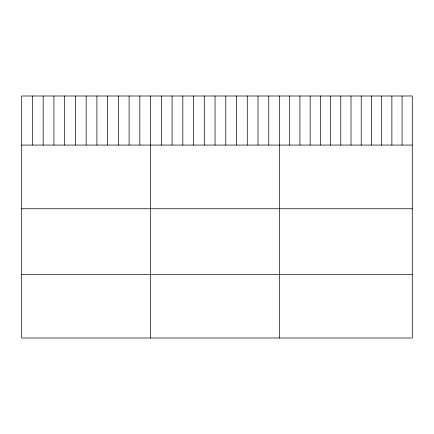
<?xml version="1.0" encoding="UTF-8"?>
<svg xmlns="http://www.w3.org/2000/svg" width="434" height="434" viewBox="0 0 434 434"><rect width="100%" height="100%" fill="white"/><g stroke="black" fill="none" stroke-linecap="round" stroke-linejoin="round"><path stroke-width="0.65" d="M412.3 145.064L412.3 338.01L21.7 338.01L21.7 95.99L412.3 95.99L412.3 145.064L21.7 145.064M21.7 208.738L412.3 208.738M21.7 274.337L412.3 274.337M402.085 95.99L402.085 145.064M391.869 95.99L391.869 145.064M381.654 95.99L381.654 145.064M371.439 95.99L371.439 145.064M361.224 95.99L361.224 145.064M351.008 95.99L351.008 145.064M340.788 95.99L340.788 145.064M330.572 95.99L330.572 145.064M320.357 95.99L320.357 145.064M310.142 95.99L310.142 145.064M299.927 95.99L299.927 145.064M289.711 95.99L289.711 145.064M279.496 95.99L279.496 338.01M268.755 95.99L268.755 145.064M258.013 95.99L258.013 145.064M247.272 95.99L247.272 145.064M236.53 95.99L236.53 145.064M225.788 95.99L225.788 145.064M215.047 95.99L215.047 145.064M204.305 95.99L204.305 145.064M193.564 95.99L193.564 145.064M182.822 95.99L182.822 145.064M172.081 95.99L172.081 145.064M161.339 95.99L161.339 145.064M150.598 95.99L150.598 338.01M139.857 95.99L139.857 145.064M129.115 95.99L129.115 145.064M118.373 95.99L118.373 145.064M107.632 95.99L107.632 145.064M96.89 95.99L96.89 145.064M86.149 95.99L86.149 145.064M75.407 95.99L75.407 145.064M64.666 95.99L64.666 145.064M53.925 95.99L53.925 145.064M43.183 95.99L43.183 145.064M32.441 95.99L32.441 145.064"/></g></svg>
